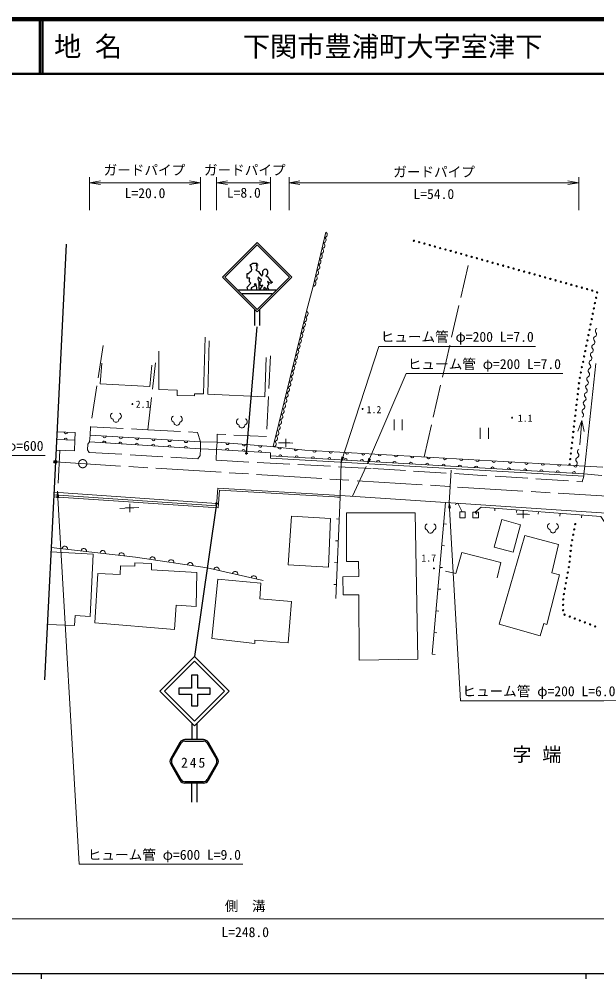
# Model space of a CAD drawing. Units: millimetres, scale not verified. Extents: x 40000 to 680000, y 20000 to 380000.
# Drawn here: x 363968 to 470014, y 204000 to 380000 of the extents above; entities that cross this region are included whole.
import ezdxf
from ezdxf.enums import TextEntityAlignment as Align

# ---------------------------------------------------------------- set-up
doc = ezdxf.new("R2010")
doc.units = ezdxf.units.MM
doc.header["$LTSCALE"] = 1000
doc.header["$PDMODE"] = 32
doc.header["$PDSIZE"] = 500
doc.linetypes.add('CHAIN', pattern=[18.5, 12, -1.5, 3.5, -1.5])
doc.linetypes.add('DASHED', pattern=[7.5, 6, -1.5])
for name, color, linetype, lineweight in [('M-BMK', 2, 'CHAIN', 13), ('M-BMK-OTRS', 5, 'Continuous', 25), ('M-STR-HTXT', 7, 'Continuous', 13), ('M-STR-STRC', 7, 'Continuous', 25), ('M-TTL', 2, 'Continuous', 140), ('M-TTL-BAND', 7, 'Continuous', 25), ('M-TTL-LINE', 7, 'Continuous', 50), ('M-WORK', 1, 'Continuous', 13)]:
    doc.layers.add(name, color=color, linetype=linetype, lineweight=lineweight)
for name, color, linetype in [('M-BMK-HTXT', 7, 'Continuous'), ('M-OTRS', 6, 'Continuous'), ('M-TTL-TXT', 7, 'Continuous')]:
    doc.layers.add(name, color=color, linetype=linetype)
doc.styles.add('ＭＳ ゴシック', font='')
doc.styles.get('ＭＳ ゴシック').set_extended_font_data('MS Gothic')

# ---------------------------------------------------------------- blocks, each defined once
blk = doc.blocks.new('plus')
at = {"color": 0, "linetype": 'Continuous', "lineweight": -2}
for p, q in [((-1.25, 0), (1.25, 0)), ((0, -1.25), (0, 1.25))]:
    blk.add_line(p, q, dxfattribs=at)
blk = doc.blocks.new('open_arrow')
at = {"color": 0, "linetype": 'Continuous', "lineweight": -2}
blk.add_lwpolyline([(7.5, 1.25), (0, 0), (7.5, -1.25)], dxfattribs=at)

msp = doc.modelspace()

# ---------------------------------------------------------------- linework, layer by layer
at = {"layer": 'M-BMK'}
msp.add_line((370608, 298795), (569808, 286403), dxfattribs=at)
msp.add_circle((375636, 298482), 750, dxfattribs=at)
at = {"layer": 'M-BMK-OTRS'}
for p, q in [((372574, 338746), (370608, 298795)), ((370608, 298795), (368641, 258843))]:
    msp.add_line(p, q, dxfattribs=at)
at = {"layer": 'M-OTRS'}
msp.add_point((370608, 298795), dxfattribs=at)
at = {"layer": 'M-STR-HTXT'}
for p, q in [((376895, 345000), (376895, 351000)), ((397238, 345000), (397238, 351000)), ((400220, 345000), (400220, 351000)), ((410097, 345000), (410097, 351000)), ((413509, 345000), (413509, 351000)), ((466720, 345000), (466720, 351000)), ((376895, 350000), (397238, 350000)), ((400220, 350000), (410097, 350000)), ((413509, 350000), (466720, 350000)), ((270921, 215000), (540000, 215000))]:
    msp.add_line(p, q, dxfattribs=at)
for points in [[(423080, 298763), (430000, 320000), (458750, 320000)], [(427933, 298482), (435000, 315000), (463750, 315000)], [(320800, 282378), (340000, 300000), (368750, 300000)], [(371016, 293223), (375000, 225000), (405000, 225000)], [(442932, 291324), (445000, 255000), (473750, 255000)]]:
    msp.add_lwpolyline(points, dxfattribs=at)
at = {"layer": 'M-STR-STRC'}
for p, q in [((406336, 334862), (406861, 335266)), ((406336, 334862), (406578, 334539)), ((406861, 335266), (407588, 335226)), ((407503, 334851), (407871, 334943)), ((407588, 335226), (407551, 334969)), ((407551, 334969), (407871, 334943)), ((405810, 333347), (406134, 333347)), ((405810, 332498), (405810, 333347)), ((406134, 333347), (406255, 333589)), ((406255, 333589), (406538, 333791)), ((406538, 333791), (406699, 334034)), ((407390, 333959), (407911, 333751)), ((407831, 332700), (407790, 332337)), ((408437, 332215), (407831, 332700)), ((407911, 333751), (408073, 333428)), ((408073, 333428), (408517, 332862)), ((408517, 332862), (408699, 333226)), ((409253, 333006), (409649, 332660)), ((409649, 332660), (409891, 332337)), ((406336, 332498), (405810, 332498)), ((405810, 330842), (406497, 331569)), ((406255, 332256), (406336, 332498)), ((406255, 331852), (406255, 332256)), ((406497, 331569), (406255, 331852)), ((407276, 331109), (406538, 330720)), ((407103, 331488), (407346, 331529)), ((407103, 331488), (407276, 331109)), ((407346, 331529), (407507, 330761)), ((407790, 332337), (407992, 331933)), ((407992, 331933), (407952, 331165)), ((407952, 331165), (407992, 330599)), ((408194, 331852), (408396, 331973)), ((408194, 331205), (408194, 331852)), ((408315, 331125), (408194, 331205)), ((408679, 331205), (408315, 331125)), ((408396, 331973), (408437, 332215)), ((408477, 330842), (408679, 331205)), ((409002, 330882), (408841, 330518)), ((409002, 330882), (409204, 330680)), ((409568, 331125), (409527, 330882)), ((409527, 330882), (409527, 330640)), ((409568, 331973), (409891, 331731)), ((409568, 331973), (409649, 331609)), ((409810, 331367), (409568, 331125)), ((409649, 331609), (409810, 331367)), ((409891, 332337), (410174, 331892)), ((409891, 331731), (410214, 331609)), ((410174, 331892), (410457, 331771)), ((410457, 331771), (410214, 331609)), ((404228, 330346), (411061, 330346)), ((404888, 329686), (410400, 329686)), ((405963, 330346), (405810, 330842)), ((406538, 330720), (406578, 330518)), ((406578, 330518), (406664, 330346)), ((407507, 330761), (407507, 330346)), ((407992, 330599), (408275, 330478)), ((408275, 330478), (408396, 330842)), ((408396, 330842), (408477, 330842)), ((408841, 330518), (409043, 330357)), ((409204, 330680), (409285, 330478)), ((409285, 330478), (409252, 330346)), ((409527, 330640), (409821, 330346)), ((407144, 326815), (407144, 323815)), ((408144, 323815), (408144, 326815)), ((405698, 300392), (407636, 323552)), ((400213, 291170), (396173, 263119)), ((395673, 250892), (395673, 247892)), ((396673, 247892), (396673, 250892)), ((393483, 247336), (391793, 244410)), ((392024, 244277), (393713, 247203)), ((397783, 247868), (394404, 247868)), ((394404, 247602), (397783, 247602)), ((398474, 247203), (400163, 244277)), ((400393, 244410), (398704, 247336)), ((391793, 243346), (393483, 240420)), ((393713, 240553), (392024, 243479)), ((400163, 243479), (398474, 240553)), ((398704, 240420), (400393, 243346)), ((397783, 240154), (394404, 240154)), ((397783, 239888), (394404, 239888)), ((395593, 239888), (395593, 236388)), ((396593, 239888), (396593, 236388))]:
    msp.add_line(p, q, dxfattribs=at)
for points in [[(407644, 326315), (414008, 332679), (407644, 339043), (401280, 332679)], [(407644, 326740), (413584, 332679), (407644, 338619), (401705, 332679)], [(396173, 250392), (402537, 256755), (396173, 263119), (389809, 256755)], [(396173, 251240), (401688, 256755), (396173, 262271), (390658, 256755)], [(396748, 257331), (396748, 259668), (395598, 259668), (395598, 257331), (393297, 257331), (393297, 256180), (395598, 256180), (395598, 254059), (396748, 254059), (396748, 256180), (399050, 256180), (399050, 257331)]]:
    msp.add_lwpolyline(points, close=True, dxfattribs=at)
for centre, radius, start, end in [((407099, 334397), 540, 164.75594, 222.23553), ((407119, 334447), 557, 299.04044, 46.48399), ((409215, 333534), 601, 86.87419, 210.82927), ((409043, 333569), 601, 290.50374, 70.00611), ((394404, 246804), 1064, 90, 150), ((394404, 246804), 798, 90, 150), ((397783, 246804), 1064, 30, 90), ((397783, 246804), 798, 30, 90), ((392715, 243878), 1064, 150, 210), ((392715, 243878), 798, 150, 210), ((399472, 243878), 798, 330, 30.00002), ((399472, 243878), 1064, 330, 30), ((394404, 240952), 1064, 210, 270), ((394404, 240952), 798, 210, 270), ((397783, 240952), 798, 270, 330), ((397783, 240952), 1064, 270, 330)]:
    msp.add_arc(centre, radius, start, end, dxfattribs=at)
at = {"layer": 'M-TTL'}
msp.add_line((680000, 380000), (40000, 380000), dxfattribs=at)
at = {"layer": 'M-TTL-BAND'}
for p, q in [((40000, 205000), (579000, 205000)), ((368000, 205000), (368000, 204000)), ((468000, 205000), (468000, 204000))]:
    msp.add_line(p, q, dxfattribs=at)
at = {"layer": 'M-TTL-LINE'}
for p, q in [((367750, 380000), (367750, 370000)), ((368250, 380000), (368250, 370000)), ((40000, 370000), (680000, 370000))]:
    msp.add_line(p, q, dxfattribs=at)
at = {"layer": 'M-WORK'}
for p, q in [((417932, 331028), (420254, 340949)), ((416713, 326425), (417932, 331028)), ((410617, 301602), (416713, 326425)), ((467816, 298047), (469843, 316841)), ((432781, 306611), (432781, 304611)), ((434281, 304611), (434281, 306611)), ((467288, 306398), (466503, 304463)), ((466866, 301930), (467288, 306398)), ((467288, 306398), (467698, 304350)), ((377083, 305265), (377004, 303680)), ((448613, 305028), (448613, 303028)), ((450113, 303028), (450113, 305028)), ((377004, 303680), (376895, 302473)), ((377004, 303680), (397248, 302486)), ((397238, 301225), (376895, 302473)), ((397238, 301225), (397248, 302486)), ((400286, 302419), (400220, 301097)), ((412904, 302289), (411580, 302319)), ((412904, 302289), (414184, 302249)), ((467649, 296619), (467816, 298047)), ((370336, 293271), (400213, 291170)), ((422876, 292312), (422111, 273745)), ((422876, 292312), (422377, 292333)), ((422897, 292662), (422876, 292312)), ((384265, 290350), (385906, 290429)), ((439810, 263527), (442257, 291369)), ((444471, 291222), (444026, 290994)), ((444471, 291222), (445275, 289655)), ((384265, 290350), (382423, 290253)), ((444858, 288558), (444879, 289663)), ((444879, 289663), (445838, 289645)), ((445838, 289645), (445817, 288540)), ((448288, 289603), (447256, 289603)), ((447256, 289603), (447256, 288550)), ((447652, 289603), (447971, 289218)), ((448288, 288550), (448288, 289603)), ((451314, 290317), (451275, 289819)), ((455302, 290005), (455263, 289506)), ((456518, 289207), (455308, 289244)), ((456518, 289207), (457630, 289127)), ((459289, 289692), (459250, 289194)), ((463277, 289380), (463238, 288881)), ((467265, 289067), (467226, 288569)), ((422712, 288316), (422212, 288336)), ((441911, 287434), (442410, 287391)), ((445817, 288540), (444858, 288558)), ((447256, 288550), (448288, 288550)), ((451165, 283178), (452548, 288221)), ((452548, 288221), (456012, 287271)), ((456012, 287271), (454628, 282228)), ((422547, 284319), (422047, 284340)), ((441561, 283450), (442059, 283406)), ((454628, 282228), (451165, 283178)), ((422382, 280322), (421883, 280343)), ((441211, 279465), (441709, 279421)), ((422217, 276326), (421718, 276346)), ((440861, 275481), (441359, 275437)), ((392816, 272544), (396434, 272295)), ((440511, 271496), (441009, 271452)), ((440160, 267511), (440658, 267468)), ((439810, 263527), (440308, 263483))]:
    msp.add_line(p, q, dxfattribs=at)
at = {"layer": 'M-WORK', "linetype": 'DASHED'}
for p, q in [((438320, 299726), (446621, 335886)), ((397238, 301225), (400220, 301097)), ((397248, 302486), (400286, 302419)), ((371450, 300903), (371016, 293223)), ((422897, 292662), (423080, 298763)), ((425135, 292512), (427933, 298482)), ((442932, 291324), (443290, 297594)), ((467816, 298047), (471104, 297868)), ((467649, 296619), (470946, 296318))]:
    msp.add_line(p, q, dxfattribs=at)
at = {"layer": 'M-WORK'}
for points in [[(389609, 319088), (389578, 312083), (392971, 311989), (392987, 310973), (396145, 310942), (396145, 311317), (397803, 311286), (398092, 321668)], [(398866, 320988), (398585, 311207), (409045, 310715), (409303, 317962)], [(379133, 316930), (378867, 313131), (387936, 312615), (388312, 316539)], [(370881, 304341), (374219, 304172), (374188, 302807), (370810, 302908)], [(467649, 296619), (410097, 299908), (410097, 300471), (400220, 301097)], [(400286, 302419), (410152, 301652), (416438, 300972), (467816, 298047)], [(467649, 296619), (467626, 296186), (410105, 299513), (410097, 299908)], [(370317, 292747), (400181, 290738), (400421, 293998), (422897, 292662)], [(370293, 292398), (400505, 290365), (400745, 293628), (422876, 292312)], [(422897, 292662), (475440, 289155), (569704, 283391)], [(447652, 289603), (448754, 290518), (470754, 288794), (471617, 287523)], [(369796, 282308), (377557, 281852), (377020, 270480), (374221, 270652), (374127, 268792), (369141, 268990)], [(408750, 277056), (398477, 279378), (385296, 281359), (369837, 283130)], [(442232, 278775), (444140, 278353), (445203, 282184), (452365, 280339), (451692, 277524)], [(377860, 269264), (378437, 278328), (382502, 278171), (382565, 279735), (385207, 279672), (385223, 280298), (388272, 280173), (388272, 279016), (396606, 278546), (396434, 272295)], [(392816, 272544), (392510, 268094), (377860, 269264)]]:
    msp.add_lwpolyline(points, dxfattribs=at)
at = {"layer": 'M-WORK', "linetype": 'DASHED'}
for points in [[(379358, 320147), (377083, 305265), (387567, 304678), (389021, 316992)], [(410096, 318283), (409369, 303437), (400316, 303882), (400286, 302419)], [(387567, 304678), (396708, 304227), (397248, 302486)], [(370713, 300928), (374142, 300810), (374188, 302807)], [(376895, 302473), (376574, 302075), (376527, 300996), (376839, 300558), (396737, 299362), (397208, 299972), (397238, 301225)], [(400220, 301097), (400149, 299092), (428893, 297593), (467334, 295165), (467626, 296186)]]:
    msp.add_lwpolyline(points, dxfattribs=at)
at = {"layer": 'M-WORK'}
for points in [[(413952, 288829), (421129, 288407), (420753, 279471), (413365, 279940)], [(424087, 289440), (436682, 289487), (437163, 262626), (426374, 262462), (426350, 274447), (423442, 274447), (423372, 277754), (426327, 277801), (426280, 280522), (424075, 280522)], [(452068, 269071), (456782, 285278), (462974, 283683), (461731, 278452), (463161, 278077), (460828, 268969), (460312, 269141), (459624, 266921)], [(399354, 266392), (400433, 277299), (408337, 276548), (408150, 273710), (413943, 273217), (413357, 265642), (407258, 266134), (407235, 265501)]]:
    msp.add_lwpolyline(points, close=True, dxfattribs=at)
for centre in [(436440, 339372), (437404, 339103), (438367, 338834), (439330, 338565), (440293, 338296), (441256, 338027), (442219, 337757), (443182, 337488), (444145, 337219), (445108, 336950), (446071, 336681), (447035, 336412), (447998, 336143), (448961, 335873), (449924, 335604), (450887, 335335), (451850, 335066), (452813, 334797), (453776, 334528), (454739, 334259), (455702, 333989), (456666, 333720), (457629, 333451), (458592, 333182), (459555, 332913), (460518, 332644), (461481, 332375), (462444, 332105), (463407, 331836), (464370, 331567), (465333, 331298), (466297, 331029), (467260, 330760), (468223, 330491), (469186, 330221), (470065, 329901), (469668, 327941), (469867, 328921), (469271, 325981), (469470, 326961), (468874, 324021), (469072, 325001), (468477, 322060), (468675, 323040), (468278, 321080), (467881, 319120), (468080, 320100), (467484, 317160), (467682, 318140), (467087, 315200), (467285, 316180), (466739, 313232), (466888, 314220), (466624, 312238), (466393, 310252), (466509, 311245), (466163, 308265), (466278, 309258), (465932, 306278), (466048, 307272), (465817, 305285), (465586, 303298), (465702, 304292), (465356, 301312), (465471, 302305), (465125, 299325), (465241, 300318), (465010, 298332), (466049, 287398), (465682, 285432), (465865, 286415), (465317, 283466), (465498, 284449), (465108, 281477), (465212, 282471), (465003, 280482), (464675, 278510), (464851, 279495), (464323, 276541), (464499, 277526), (463971, 274573), (464147, 275557), (463839, 273584), (463816, 271584), (463827, 272584), (464103, 270788), (465037, 270430), (465971, 270072), (466905, 269714), (467838, 269356), (468772, 268998), (469706, 268640)]:
    msp.add_circle(centre, 125, dxfattribs=at)
for centre, radius, start, end in [((419785, 339489), 524, 270.55386, 63.10104), ((420017, 340481), 524, 270.55386, 63.10104), ((419321, 337505), 524, 270.55386, 63.10104), ((419553, 338497), 524, 270.55386, 63.10104), ((419088, 336513), 524, 270.55386, 63.10104), ((418624, 334529), 524, 270.55386, 63.10104), ((418856, 335521), 524, 270.55386, 63.10104), ((418160, 332544), 524, 270.55386, 63.10104), ((418392, 333536), 524, 270.55386, 63.10104), ((417927, 331552), 524, 270.55386, 63.10104), ((416468, 325959), 527, 270.11918, 62.28671), ((415980, 323973), 527, 270.11918, 62.28671), ((416224, 324966), 527, 270.11918, 62.28671), ((415493, 321987), 527, 270.11918, 62.28671), ((415736, 322980), 527, 270.11918, 62.28671), ((469535, 322236), 452, 291.9088, 44.19875), ((470182, 322866), 452, 111.9088, 224.19875), ((415005, 320001), 527, 270.11918, 62.28671), ((415249, 320994), 527, 270.11918, 62.28671), ((469561, 319931), 452, 111.9088, 224.19875), ((469224, 320769), 452, 291.9088, 44.19875), ((469872, 321399), 452, 111.9088, 224.19875), ((414761, 319008), 527, 270.11918, 62.28671), ((469277, 318475), 452, 115.49971, 227.78966), ((468914, 319301), 452, 291.9088, 44.19875), ((414273, 317022), 527, 270.11918, 62.28671), ((414517, 318015), 527, 270.11918, 62.28671), ((469059, 316991), 452, 115.49971, 227.78966), ((468670, 317806), 452, 295.49971, 47.78966), ((413786, 315037), 527, 270.11918, 62.28671), ((414030, 316030), 527, 270.11918, 62.28671), ((468841, 315507), 452, 115.49971, 227.78966), ((468234, 314838), 452, 295.49971, 47.78966), ((468452, 316322), 452, 295.49971, 47.78966), ((413298, 313051), 527, 270.11918, 62.28671), ((413542, 314044), 527, 270.11918, 62.28671), ((468623, 314023), 452, 115.49971, 227.78966), ((468016, 313354), 452, 295.49971, 47.78966), ((412810, 311065), 527, 270.11918, 62.28671), ((413054, 312058), 527, 270.11918, 62.28671), ((468405, 312539), 452, 115.49971, 227.78966), ((467798, 311870), 452, 295.49971, 47.78966), ((412567, 310072), 527, 270.11918, 62.28671), ((467969, 309570), 452, 115.49971, 227.78966), ((468187, 311054), 452, 115.49971, 227.78966), ((467580, 310386), 452, 295.49971, 47.78966), ((412079, 308086), 527, 270.11918, 62.28671), ((412323, 309079), 527, 270.11918, 62.28671), ((467751, 308086), 452, 115.49971, 227.78966), ((467362, 308901), 452, 295.49971, 47.78966), ((381334, 307223), 599, 113.44836, 257.2818), ((381736, 306607), 534, 176.52859, 3.47141), ((382137, 307223), 599, 282.7182, 66.55164), ((392518, 306654), 599, 113.44836, 257.2818), ((393321, 306654), 599, 282.7182, 66.55164), ((404444, 306179), 599, 113.44836, 257.2818), ((405247, 306179), 599, 282.7182, 66.55164), ((411591, 306100), 527, 270.11918, 62.28671), ((411835, 307093), 527, 270.11918, 62.28671), ((467144, 307417), 452, 295.49971, 47.78966), ((392919, 306038), 534, 176.52859, 3.47141), ((404846, 305563), 534, 176.52859, 3.47141), ((411104, 304115), 527, 270.11918, 62.28671), ((411347, 305108), 527, 270.11918, 62.28671), ((372499, 302857), 300, 358.28426, 178.28426), ((372550, 304257), 300, 177.10249, 357.10249), ((379639, 303525), 300, 176.62576, 356.62576), ((382634, 303348), 300, 176.62576, 356.62576), ((385629, 303171), 300, 176.62576, 356.62576), ((388623, 302995), 300, 176.62576, 356.62576), ((391618, 302818), 300, 176.62576, 356.62576), ((410860, 303122), 527, 270.11918, 62.28671), ((379580, 302309), 300, 356.48856, 176.48856), ((382575, 302125), 300, 356.48856, 176.48856), ((385569, 301941), 300, 356.48856, 176.48856), ((388563, 301757), 300, 356.48856, 176.48856), ((391558, 301574), 300, 356.48856, 176.48856), ((394552, 301390), 300, 356.48856, 176.48856), ((394613, 302642), 300, 176.62576, 356.62576), ((402165, 300974), 300, 356.37661, 176.37661), ((402228, 302268), 300, 175.55964, 355.55964), ((405159, 300784), 300, 356.37661, 176.37661), ((405219, 302036), 300, 175.55964, 355.55964), ((408210, 301803), 300, 175.55964, 355.55964), ((410616, 302129), 527, 270.11918, 62.28671), ((411804, 301474), 300, 173.82411, 353.82411), ((414786, 301151), 300, 173.82411, 353.82411), ((466890, 300676), 452, 113.30721, 225.59716), ((408153, 300594), 300, 356.37661, 176.37661), ((411917, 299804), 300, 356.72872, 176.72872), ((414912, 299633), 300, 356.72872, 176.72872), ((417907, 299462), 300, 356.72872, 176.72872), ((418166, 300874), 300, 176.74131, 356.74131), ((420903, 299291), 300, 356.72872, 176.72872), ((421161, 300703), 300, 176.74131, 356.74131), ((423898, 299120), 300, 356.72872, 176.72872), ((424156, 300533), 300, 176.74131, 356.74131), ((426893, 298948), 300, 356.72872, 176.72872), ((427151, 300362), 300, 176.74131, 356.74131), ((430146, 300192), 300, 176.74131, 356.74131), ((433141, 300021), 300, 176.74131, 356.74131), ((436137, 299851), 300, 176.74131, 356.74131), ((439132, 299680), 300, 176.74131, 356.74131), ((442127, 299510), 300, 176.74131, 356.74131), ((445122, 299339), 300, 176.74131, 356.74131), ((466616, 299201), 452, 113.30721, 225.59716), ((466258, 300030), 452, 293.30721, 45.59716), ((429888, 298777), 300, 356.72872, 176.72872), ((432883, 298606), 300, 356.72872, 176.72872), ((435878, 298435), 300, 356.72872, 176.72872), ((438873, 298264), 300, 356.72872, 176.72872), ((441868, 298092), 300, 356.72872, 176.72872), ((444863, 297921), 300, 356.72872, 176.72872), ((447859, 297750), 300, 356.72872, 176.72872), ((448117, 299169), 300, 176.74131, 356.74131), ((450854, 297579), 300, 356.72872, 176.72872), ((451112, 298998), 300, 176.74131, 356.74131), ((453849, 297408), 300, 356.72872, 176.72872), ((454108, 298827), 300, 176.74131, 356.74131), ((456844, 297236), 300, 356.72872, 176.72872), ((457103, 298657), 300, 176.74131, 356.74131), ((460098, 298486), 300, 176.74131, 356.74131), ((463093, 298316), 300, 176.74131, 356.74131), ((466088, 298145), 300, 176.74131, 356.74131), ((465984, 298556), 452, 293.30721, 45.59716), ((459839, 297065), 300, 356.72872, 176.72872), ((462834, 296894), 300, 356.72872, 176.72872), ((465829, 296723), 300, 356.72872, 176.72872), ((439076, 286878), 599, 113.44836, 257.2818), ((439879, 286878), 599, 282.7182, 66.55164), ((461557, 286957), 599, 113.44836, 257.2818), ((462360, 286957), 599, 282.7182, 66.55164), ((439478, 286261), 534, 176.52859, 3.47141), ((461959, 286340), 534, 176.52859, 3.47141), ((372350, 282842), 500, 353.46764, 173.46764), ((375828, 282444), 500, 353.46764, 173.46764), ((379305, 282045), 500, 353.46764, 173.46764), ((382782, 281647), 500, 353.46764, 173.46764), ((388425, 280889), 500, 351.44929, 171.44929), ((391886, 280368), 500, 351.44929, 171.44929), ((395347, 279848), 500, 351.44929, 171.44929), ((400200, 278988), 500, 347.2636, 167.2636), ((403614, 278217), 500, 347.2636, 167.2636), ((407027, 277445), 500, 347.2636, 167.2636)]:
    msp.add_arc(centre, radius, start, end, dxfattribs=at)

# ---------------------------------------------------------------- block references
at = {"layer": 'M-STR-HTXT', "xscale": 267, "yscale": 267}
for p in [(376895, 350000), (400220, 350000), (413509, 350000)]:
    msp.add_blockref('open_arrow', p, dxfattribs=at)
at = {"layer": 'M-STR-HTXT'}
for p, xscale, yscale, rotation in [((397238, 350000), 267, 267, 180), ((410097, 350000), 267, 267, 180), ((466720, 350000), 267, 267, 180), ((423080, 298763), 133, 133, 72), ((427933, 298482), 133, 133, 66.8), ((371016, 293223), 133, 133, 273.3), ((442932, 291324), 133, 133, 273.3)]:
    msp.add_blockref('open_arrow', p, dxfattribs=dict(at, xscale=xscale, yscale=yscale, rotation=rotation))
at = {"layer": 'M-STR-STRC', "xscale": 200, "yscale": 200}
for p in [(405698, 300392), (400213, 291170)]:
    msp.add_blockref('plus', p, dxfattribs=at)
at = {"layer": 'M-WORK'}
for p, xscale, yscale in [((384759, 309417), 120, 120), ((427017, 308529), 120, 120), ((454458, 306893), 120, 120), ((412904, 302289), 600, 600), ((384265, 290350), 600, 600), ((456518, 289207), 600, 600), ((440095, 279262), 120, 120)]:
    msp.add_blockref('plus', p, dxfattribs=dict(at, xscale=xscale, yscale=yscale))

# ---------------------------------------------------------------- texts
at = {"layer": 'M-BMK-HTXT', "insert": (460000, 245000), "char_height": 2566, "attachment_point": 5, "style": 'ＭＳ ゴシック'}
msp.add_mtext('\\T1.57;字端', dxfattribs=at)
at = {"layer": 'M-STR-HTXT', "style": 'ＭＳ ゴシック'}
for s, p in [('ガードパイプ', (386963, 352330)), ('ガードパイプ', (405382, 352330)), ('ガードパイプ', (440132, 351998)), ('ヒューム管 φ=200 L=7.0', (444375, 321750)), ('ヒューム管 φ=200 L=7.0', (449375, 316750)), ('ヒューム管 L=8.0 φ=600', (354375, 301750)), ('ヒューム管 φ=200 L=6.0', (459375, 256750)), ('ヒューム管 φ=600 L=9.0', (390625, 226750)), ('側\u3000溝', (405468, 217349))]:
    msp.add_text(s, height=1833, dxfattribs=at).set_placement(p, align=Align.MIDDLE_CENTER)
for s, p in [('L=20.0', (387068, 346631)), ('L=8.0', (405207, 346708)), ('L=54.0', (440092, 346471)), ('L=248.0', (405468, 211095))]:
    msp.add_text(s, height=1833, dxfattribs=at).set_placement(p, align=Align.BOTTOM_CENTER)
at = {"layer": 'M-STR-STRC', "insert": (396085, 243642), "char_height": 1833, "attachment_point": 5, "style": 'ＭＳ ゴシック'}
msp.add_mtext('\\T1.28;245', dxfattribs=at)
at = {"layer": 'M-TTL-TXT', "style": 'ＭＳ ゴシック'}
for s, p in [('地 名', (370380, 375000)), ('下関市豊浦町大字室津下', (405024, 375000))]:
    msp.add_text(s, height=3666, dxfattribs=at).set_placement(p, align=Align.MIDDLE_LEFT)
at = {"layer": 'M-WORK', "style": 'ＭＳ ゴシック'}
for s, p in [('2.1', (386710, 309381)), ('1.2', (429104, 308396)), ('1.1', (456862, 306817)), ('1.7', (439152, 281177))]:
    msp.add_text(s, height=1320, dxfattribs=at).set_placement(p, align=Align.MIDDLE_CENTER)

doc.saveas('drawing.dxf')
